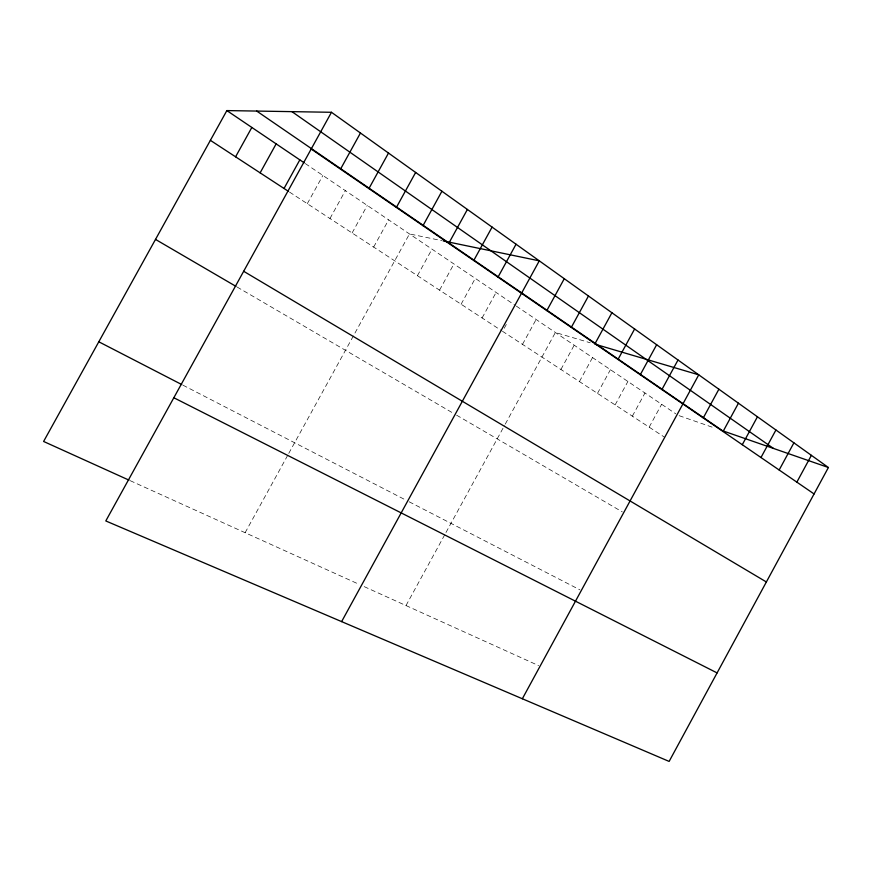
<?xml version="1.0" encoding="UTF-8"?>
<svg xmlns="http://www.w3.org/2000/svg" width="872" height="872" viewBox="0 0 872 872"><rect width="100%" height="100%" fill="white"/><g stroke="black" fill="none" stroke-linecap="round" stroke-linejoin="round"><path stroke-width="0.65" stroke-dasharray="4.36 3.27" d="M597.484 393.381L610.422 369.673M615.12 404.902L627.905 381.478M632.342 416.162L644.964 393M649.16 427.16L661.641 404.27M506.316 324.46L502.555 331.327L664.508 437.188M522.492 344.364L536.117 319.479M406.003 605.56L445.363 533.62M445.984 532.476L504.659 425.22M505.28 424.086L555.388 332.494L590.224 342.783M560.914 369.477L574.19 345.192M579.422 381.576L592.524 357.585M245.119 532.716L288.109 454.574M288.763 453.386L409.48 233.936L441.908 240.661M417.426 275.683L432 249.152M439.553 290.147L453.93 263.965M461.103 304.23L475.284 278.386M482.096 317.953L496.092 292.436M307.293 203.688L322.891 175.446M329.976 218.523L345.367 190.63M352.092 232.977L367.276 205.421M373.652 247.07L388.64 219.853M679.135 415.682L713.612 427.651M130.201 480.679L359.449 584.48M364.191 586.627L538.624 665.609M182.946 385.173L406.744 500.55M409.153 501.792L579.891 589.821M237.13 287.052L453.102 413.132M456.612 415.181L622.325 511.918M289.558 192.102L501.422 330.586M305.309 163.576L515.232 305.374M516.355 306.127L675.756 413.808"/><path stroke-width="1.31" d="M723.052 431.509L738.442 403.202M742.279 444.709L757.452 416.783M760.973 457.528L775.927 429.994M779.165 469.997L793.902 442.834M796.855 482.14L811.385 455.337M828.4 467.501L669.129 761.419L105.795 520.944L331.469 112.292L828.4 467.501L722.583 430.768L256.717 111.071M617.997 359.449L634.62 328.984M640.277 374.742L656.649 344.734M661.903 389.566L678.013 360.005M522.35 698.755L698.755 374.829L595.064 344.211M703.257 417.939L718.888 389.217M341.617 621.616L539.288 260.837L443.205 240.923M546.809 310.617L564.282 278.702M571.291 327.414L588.469 296M595.009 343.688L611.915 312.754M422.985 225.685L441.919 191.251M448.764 243.375L467.392 209.454M473.758 260.51L492.091 227.102M497.999 277.143L516.05 244.225M284.021 188.472L299.826 159.87M340.527 169.135L360.452 133.013M368.911 188.592L388.498 153.058M396.379 207.438L415.639 172.46M331.469 112.292L226.862 110.581L43.6 441.461L128.991 480.134M235.582 156.818L251.834 127.454M260.129 172.852L276.151 143.869M173.833 397.741L717.089 672.912M98.809 341.791L181.768 384.563M155.51 239.408L235.985 286.387M243.67 271.29L766.368 581.973M210.381 140.338L288.458 191.371M226.862 110.581L304.219 162.835M311.195 149.014L814.067 493.944M291.935 111.649L773.464 448.426"/></g></svg>
